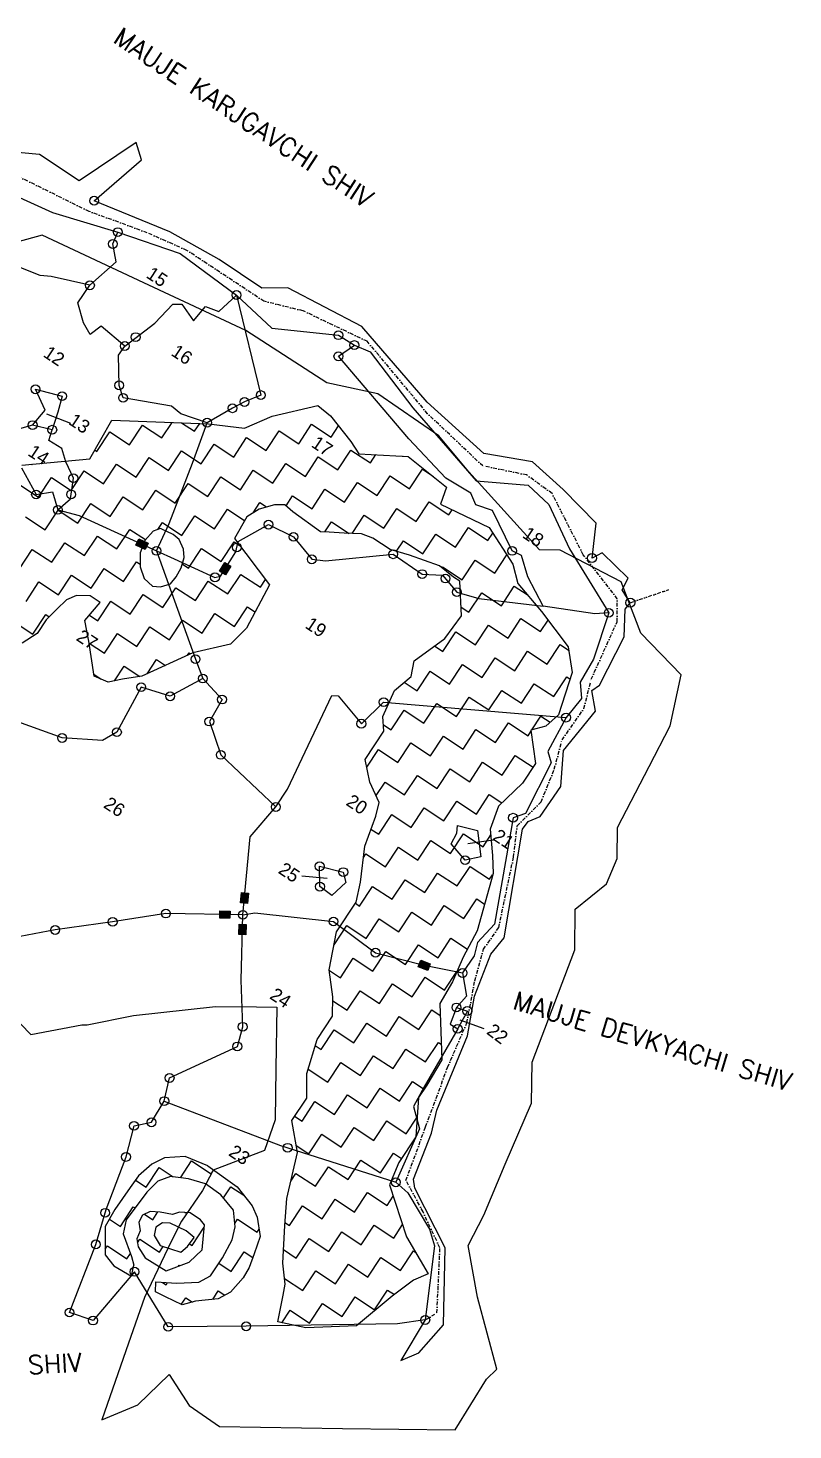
# Model space of a CAD drawing. Header units: metres. Extents: x 301361 to 304244, y 1956232 to 1958987.
# Drawn here: x 303224 to 304244, y 1956232 to 1958099 of the extents above; entities that cross this region are included whole.
import ezdxf

# ---------------------------------------------------------------- set-up
doc = ezdxf.new("R2010")
doc.units = ezdxf.units.M
doc.linetypes.add('DASHDOT', pattern=[1, 0.5, -0.25, 0, -0.25])
doc.linetypes.add('DIVIDE', pattern=[1.25, 0.5, -0.25, 0, -0.25, 0, -0.25])
for name, color, linetype in [('OFF', 1, 'Continuous'), ('POLY_HATCH', 12, 'Continuous'), ('POLY_PARCEL', 6, 'Continuous'), ('POLY_WATER', 4, 'Continuous'), ('TEXT_MAPOUT', 7, 'Continuous'), ('TEXT_PARCEL', 7, 'Continuous'), ('V_BOUND_LINE', 7, 'Continuous'), ('V_BOUND_STREAM_LINE', 7, 'DASHDOT'), ('V_DIVIDE_LINE', 7, 'DIVIDE'), ('VILLAGE BOUNDRY', 15, 'Continuous')]:
    doc.layers.add(name, color=color, linetype=linetype)
doc.styles.get("Standard").update_dxf_attribs({"font": 'simplex.shx'})
doc.styles.add('TEXT_MAP', font='')
doc.styles.get('TEXT_MAP').set_extended_font_data('Kruti Dev 050')
doc.dimstyles.get("Standard").update_dxf_attribs({"dimtxt": 0.18, "dimasz": 0.18, "dimexe": 0.18, "dimexo": 0.0625, "dimgap": 0.09, "dimtad": 0, "dimtih": 1, "dimtoh": 1, "dimdec": 4, "dimzin": 0, "dimdsep": 46, "dimtxsty": 'Standard', "dimcen": 0.09, "dimadec": 0, "dimazin": 0, "dimtfac": 1, "dimtdec": 4, "dimtofl": 0, "dimtmove": 0, "dimatfit": 3, "dimfxl": 1, "dimtolj": 1, "dimtzin": 0, "dimarcsym": 0})

msp = doc.modelspace()

# ---------------------------------------------------------------- hatches: boundary and pattern name
for points in [[(303380.5, 1957404.6), (303384.5, 1957413.2), (303372, 1957418.9), (303368.1, 1957410.3)], [(303479.4, 1957375.8), (303487.4, 1957370.8), (303494.7, 1957382.4), (303486.7, 1957387.5)], [(303507.4, 1956934), (303516.9, 1956933.1), (303518.2, 1956946.7), (303508.7, 1956947.6)], [(303480, 1956923.2), (303479.8, 1956913.7), (303493.5, 1956913.5), (303493.7, 1956923)], [(303505.3, 1956891.6), (303514.8, 1956891.4), (303515.1, 1956905.1), (303505.6, 1956905.4)], [(303757.3, 1956843.9), (303760.5, 1956852.8), (303747.7, 1956857.6), (303744.4, 1956848.7)]]:
    msp.add_hatch(color=256).paths.add_polyline_path(points)

# ---------------------------------------------------------------- linework, layer by layer
for points in [[(303372, 1957418.9), (303384.5, 1957413.2), (303380.5, 1957404.6), (303368.1, 1957410.3)], [(303494.7, 1957382.4), (303487.4, 1957370.8), (303479.4, 1957375.8), (303486.7, 1957387.5)], [(303518.2, 1956946.7), (303516.9, 1956933.1), (303507.4, 1956934), (303508.7, 1956947.6)], [(303493.5, 1956913.5), (303479.8, 1956913.7), (303480, 1956923.2), (303493.7, 1956923)], [(303515.1, 1956905.1), (303514.8, 1956891.4), (303505.3, 1956891.6), (303505.6, 1956905.4)], [(303747.7, 1956857.6), (303760.5, 1956852.8), (303757.3, 1956843.9), (303744.4, 1956848.7)]]:
    msp.add_lwpolyline(points, close=True)
for centre in [(303312.5, 1957869.3), (303344, 1957827.5), (303337.3, 1957811.7), (303306.8, 1957756.6), (303502.2, 1957743.7), (303367.7, 1957687.6), (303638, 1957690.1), (303353.3, 1957675.7), (303638, 1957662), (303659.3, 1957677), (303345.7, 1957623.3), (303234.3, 1957618.1), (303269.7, 1957608.9), (303351, 1957606.7), (303534.6, 1957610.4), (303496.9, 1957592.8), (303512.8, 1957601.2), (303230.4, 1957570.4), (303463, 1957573.6), (303256.6, 1957564.2), (303284.7, 1957499.7), (303235, 1957477.9), (303281.7, 1957478), (303264.1, 1957457.4), (303544.8, 1957437.8), (303578.1, 1957421.5), (303395.6, 1957402.8), (303502.6, 1957407.4), (303711.1, 1957398.3), (303869.6, 1957402.8), (303602.5, 1957391.6), (303976.1, 1957393.3), (303473.5, 1957367.5), (303749.8, 1957371.9), (303780.7, 1957365.9), (303795.9, 1957347.9), (304027.1, 1957333.8), (303998.4, 1957320.3), (303447.6, 1957258.5), (303457.3, 1957232.7), (303375.2, 1957221.2), (303413.7, 1957209.1), (303482.9, 1957204.7), (303698.3, 1957201.3), (303466, 1957175.4), (303941.4, 1957180.7), (303342.8, 1957161.3), (303668.6, 1957172.6), (303269.7, 1957153.6), (303481.2, 1957131), (303554.6, 1957061.6), (303870.8, 1957047.3), (303806.9, 1956990.7), (303613, 1956982.6), (303644.5, 1956974.9), (303613.4, 1956955.5), (303408.1, 1956919.6), (303510.7, 1956918), (303260.5, 1956897.8), (303337.1, 1956908.6), (303631.4, 1956909), (303687.4, 1956867.5), (303803.5, 1956840.5), (303795.3, 1956794.6), (303809.9, 1956789.8), (303510.4, 1956768.8), (303797, 1956766), (303503.3, 1956742.6), (303413, 1956700.6), (303405.9, 1956669.8), (303365.6, 1956636.9), (303388.8, 1956641.5), (303354.9, 1956595.4), (303570.4, 1956607.6), (303714.5, 1956561.6), (303327.1, 1956521), (303314.6, 1956478.9), (303366.2, 1956442.5), (303279.5, 1956388.1), (303310.9, 1956377.4), (303753.8, 1956378.2), (303411.2, 1956369), (303515, 1956369.8)]:
    msp.add_circle(centre, 5.87)
at = {"layer": 'OFF'}
for p, q in [((303375.5, 1957923.7), (303368.5, 1957946.7)), ((303721.3, 1956324.2), (303745.2, 1956334.6))]:
    msp.add_line(p, q, dxfattribs=at)
at = {"layer": 'POLY_HATCH', "ltscale": 10}
for p, q in [((303549.5, 1957582.5), (303610.6, 1957596.4)), ((303610.6, 1957596.4), (303627.6, 1957582.8)), ((303306.6, 1957525.6), (303335.8, 1957577.1)), ((303335.8, 1957577.1), (303464.8, 1957572.2)), ((303464.8, 1957572.2), (303512.9, 1957566.4)), ((303512.9, 1957566.4), (303549.5, 1957582.5)), ((303627.6, 1957582.8), (303654.6, 1957548.5)), ((303654.6, 1957548.5), (303665.1, 1957532.2)), ((303215.9, 1957516.9), (303306.6, 1957525.6)), ((303665.1, 1957532.2), (303731.2, 1957528.7)), ((303731.2, 1957528.7), (303782.3, 1957487.9)), ((303782.3, 1957487.9), (303774.2, 1957464.9)), ((303552.6, 1957464.1), (303532.4, 1957458.6)), ((303566.8, 1957464.2), (303552.6, 1957464.1)), ((303577.3, 1957455), (303566.8, 1957464.2)), ((303774.2, 1957464.9), (303838.9, 1957434.1)), ((303516.1, 1957448.1), (303499.3, 1957419.1)), ((303532.4, 1957458.6), (303516.1, 1957448.1)), ((303614, 1957428.4), (303577.3, 1957455)), ((303625.5, 1957427.9), (303614, 1957428.4)), ((303645.8, 1957426.3), (303625.5, 1957427.9)), ((303668.7, 1957425.3), (303645.8, 1957426.3)), ((303684, 1957419.9), (303668.7, 1957425.3)), ((303838.9, 1957434.1), (303870.3, 1957385.1)), ((303499.3, 1957419.1), (303546.1, 1957357.6)), ((303707.1, 1957404.8), (303684, 1957419.9)), ((303732.8, 1957397.2), (303707.1, 1957404.8)), ((303772.8, 1957382.7), (303732.8, 1957397.2)), ((303870.3, 1957385.1), (303877, 1957359.4)), ((303791.5, 1957368), (303772.8, 1957382.7)), ((303799.7, 1957362.6), (303791.5, 1957368)), ((303546.1, 1957357.6), (303515.3, 1957300)), ((303802.1, 1957316.1), (303799.7, 1957362.6)), ((303877, 1957359.4), (303908.9, 1957321.9)), ((303275.7, 1957337.7), (303262.6, 1957325.1)), ((303288.7, 1957343.2), (303275.7, 1957337.7)), ((303307.3, 1957342.8), (303288.7, 1957343.2)), ((303299.9, 1957309.9), (303320.5, 1957334.1)), ((303320.5, 1957334.1), (303307.3, 1957342.8)), ((303248.5, 1957310.8), (303236.5, 1957292.7)), ((303262.6, 1957325.1), (303248.5, 1957310.8)), ((303305.5, 1957282.7), (303299.9, 1957309.9)), ((303779.9, 1957286), (303802.1, 1957316.1)), ((303908.9, 1957321.9), (303944.1, 1957275)), ((303236.5, 1957292.7), (303216.4, 1957280)), ((303515.3, 1957300), (303494.1, 1957278.6)), ((303312.3, 1957235.7), (303305.5, 1957282.7)), ((303494.1, 1957278.6), (303443.8, 1957266.9)), ((303739, 1957256.3), (303779.9, 1957286)), ((303944.1, 1957275), (303949.8, 1957240.6)), ((303443.8, 1957266.9), (303376.2, 1957236)), ((303734.8, 1957235.5), (303739, 1957256.3)), ((303330.9, 1957228.1), (303312.3, 1957235.7)), ((303376.2, 1957236), (303350, 1957232)), ((303713, 1957216.8), (303734.8, 1957235.5)), ((303949.8, 1957240.6), (303931.5, 1957184.3)), ((303350, 1957232), (303330.9, 1957228.1)), ((303697.3, 1957182.3), (303713, 1957216.8)), ((303698.5, 1957162.7), (303697.3, 1957182.3)), ((303931.5, 1957184.3), (303914.6, 1957169.4)), ((303673.6, 1957124.8), (303698.5, 1957162.7)), ((303914.6, 1957169.4), (303894.4, 1957163.9)), ((303894.4, 1957163.9), (303900.7, 1957119.6)), ((303679.8, 1957094.8), (303673.6, 1957124.8)), ((303900.7, 1957119.6), (303883.3, 1957093.3)), ((303692.5, 1957067.5), (303679.8, 1957094.8)), ((303883.3, 1957093.3), (303851.2, 1957062.6)), ((303687.7, 1957049.5), (303692.5, 1957067.5)), ((303673.1, 1957009.5), (303687.7, 1957049.5)), ((303851.2, 1957062.6), (303840.5, 1957031.9)), ((303840.5, 1957031.9), (303843.4, 1956997)), ((303667.4, 1956961.4), (303673.1, 1957009.5)), ((303843.4, 1956997), (303844.1, 1956972.9)), ((303661.5, 1956934.6), (303667.4, 1956961.4)), ((303844.1, 1956972.9), (303822.9, 1956896.6)), ((303635.5, 1956895.2), (303661.5, 1956934.6)), ((303625.9, 1956844.8), (303635.5, 1956895.2)), ((303822.9, 1956896.6), (303804.5, 1956861.5)), ((303630.5, 1956808.8), (303625.9, 1956844.8)), ((303804.5, 1956861.5), (303790, 1956828.7)), ((303790, 1956828.7), (303773.2, 1956799.6)), ((303630.1, 1956783.1), (303630.5, 1956808.8)), ((303773.2, 1956799.6), (303775.8, 1956724.8)), ((303609.5, 1956751.9), (303630.1, 1956783.1)), ((303596, 1956706.4), (303609.5, 1956751.9)), ((303775.8, 1956724.8), (303755.7, 1956690.8)), ((303595.7, 1956673.7), (303596, 1956706.4)), ((303755.7, 1956690.8), (303744.9, 1956674.4)), ((303576.1, 1956644.1), (303595.7, 1956673.7)), ((303744.9, 1956674.4), (303741.3, 1956622.4)), ((303583.5, 1956601.5), (303576.1, 1956644.1)), ((303741.3, 1956622.4), (303718.6, 1956587.9)), ((303569.1, 1956540.2), (303583.5, 1956601.5)), ((303389.3, 1956585.8), (303371.7, 1956570.3)), ((303406.4, 1956594.4), (303389.3, 1956585.8)), ((303433.7, 1956596.2), (303406.4, 1956594.4)), ((303464, 1956583.5), (303433.7, 1956596.2)), ((303464, 1956583.5), (303503.1, 1956555.6)), ((303718.6, 1956587.9), (303706.1, 1956558.3)), ((303371.7, 1956570.3), (303360.4, 1956554.7)), ((303397.2, 1956562.9), (303382.5, 1956548.6)), ((303414.1, 1956569.5), (303397.2, 1956562.9)), ((303438, 1956566.2), (303414.1, 1956569.5)), ((303460.8, 1956559.6), (303438, 1956566.2)), ((303360.4, 1956554.7), (303340, 1956525.4)), ((303382.5, 1956548.6), (303354.9, 1956511.4)), ((303481.4, 1956544.9), (303460.8, 1956559.6)), ((303498.2, 1956524.4), (303481.4, 1956544.9)), ((303503.1, 1956555.6), (303522.9, 1956530.1)), ((303706.1, 1956558.3), (303728.9, 1956489)), ((303522.9, 1956530.1), (303529.7, 1956515.2)), ((303566.5, 1956504.1), (303569.1, 1956540.2)), ((303340, 1956525.4), (303327.1, 1956502.6)), ((303354.9, 1956511.4), (303351.1, 1956493)), ((303376.8, 1956517.8), (303371.8, 1956508.6)), ((303371.8, 1956508.6), (303373.6, 1956497)), ((303387.2, 1956522.5), (303376.8, 1956517.8)), ((303400.5, 1956522), (303387.2, 1956522.5)), ((303403.5, 1956507.5), (303394.6, 1956501.9)), ((303417, 1956518.5), (303400.5, 1956522)), ((303413.7, 1956507.1), (303403.5, 1956507.5)), ((303435.2, 1956497.1), (303413.7, 1956507.1)), ((303426.4, 1956521.7), (303417, 1956518.5)), ((303440.4, 1956520.8), (303426.4, 1956521.7)), ((303454.3, 1956511.7), (303440.4, 1956520.8)), ((303459.4, 1956505.1), (303454.3, 1956511.7)), ((303500.3, 1956502.2), (303498.2, 1956524.4)), ((303529.7, 1956515.2), (303533.7, 1956489.5)), ((303327.1, 1956502.6), (303327.3, 1956464.9)), ((303351.1, 1956493), (303362.4, 1956462.6)), ((303373.6, 1956497), (303369.5, 1956486.1)), ((303394.6, 1956501.9), (303392.5, 1956490.8)), ((303392.5, 1956490.8), (303400.3, 1956477.3)), ((303445.9, 1956487.9), (303435.2, 1956497.1)), ((303456.2, 1956471.8), (303459.4, 1956505.1)), ((303496.3, 1956485), (303500.3, 1956502.2)), ((303533.7, 1956489.5), (303525.9, 1956466.5)), ((303564, 1956453.8), (303566.5, 1956504.1)), ((303728.9, 1956489), (303757.6, 1956439.5)), ((303369.5, 1956486.1), (303371, 1956475.7)), ((303371, 1956475.7), (303380.3, 1956461.2)), ((303400.3, 1956477.3), (303427.9, 1956468.5)), ((303427.9, 1956468.5), (303437, 1956476)), ((303437, 1956476), (303445.9, 1956487.9)), ((303438.9, 1956455), (303456.2, 1956471.8)), ((303445.9, 1956487.9), (303445.9, 1956487.9)), ((303483.6, 1956461), (303496.3, 1956485)), ((303327.3, 1956464.9), (303338.5, 1956450.2)), ((303362, 1956436.7), (303365.3, 1956451.3)), ((303362.4, 1956462.6), (303365.3, 1956451.3)), ((303380.3, 1956461.2), (303408.4, 1956443.7)), ((303380.3, 1956461.2), (303380.3, 1956461.2)), ((303408.4, 1956443.7), (303438.9, 1956455)), ((303467.7, 1956437), (303483.6, 1956461)), ((303525.9, 1956466.5), (303518.9, 1956448.1)), ((303566.9, 1956426), (303564, 1956453.8)), ((303338.5, 1956450.2), (303362, 1956436.7)), ((303451.8, 1956428.7), (303467.7, 1956437)), ((303511, 1956434.5), (303494.2, 1956415.4)), ((303518.9, 1956448.1), (303511, 1956434.5)), ((303757.6, 1956439.5), (303738, 1956431.2)), ((303394.1, 1956415.6), (303394.5, 1956428.9)), ((303407.4, 1956408.9), (303394.1, 1956415.6)), ((303394.5, 1956428.9), (303422.6, 1956427.1)), ((303422.6, 1956427.1), (303451.8, 1956428.7)), ((303494.2, 1956415.4), (303477.8, 1956406.3)), ((303564.3, 1956411.2), (303566.9, 1956426)), ((303738, 1956431.2), (303709.7, 1956409.7)), ((303429.7, 1956398.4), (303407.4, 1956408.9)), ((303447.6, 1956403.3), (303429.7, 1956398.4)), ((303477.8, 1956406.3), (303447.6, 1956403.3)), ((303557.4, 1956375.7), (303564.3, 1956411.2)), ((303709.7, 1956409.7), (303662.3, 1956370.2)), ((303594.6, 1956367.7), (303557.4, 1956375.7)), ((303662.3, 1956370.2), (303594.6, 1956367.7))]:
    msp.add_line(p, q, dxfattribs=at)
at = {"layer": 'POLY_HATCH', "linetype": 'Continuous'}
for p, q in [((303402.8, 1957553.2), (303416.6, 1957574)), ((303428.7, 1957573.6), (303446.2, 1957562.1)), ((303446.2, 1957562.1), (303453.1, 1957572.7)), ((303585.1, 1957545.4), (303602.3, 1957571.5)), ((303602.3, 1957571.5), (303628.4, 1957554.3)), ((303316.1, 1957535.4), (303333.4, 1957561.5)), ((303333.4, 1957561.5), (303359.5, 1957544.3)), ((303359.5, 1957544.3), (303376.7, 1957570.4)), ((303376.7, 1957570.4), (303402.8, 1957553.2)), ((303498.4, 1957527.6), (303515.6, 1957553.8)), ((303515.6, 1957553.8), (303541.7, 1957536.5)), ((303541.7, 1957536.5), (303559, 1957562.7)), ((303559, 1957562.7), (303585.1, 1957545.4)), ((303628.4, 1957554.3), (303638.3, 1957569.3)), ((303313.2, 1957537.3), (303316.1, 1957535.4)), ((303411.7, 1957509.8), (303428.9, 1957536)), ((303428.9, 1957536), (303455.1, 1957518.7)), ((303455.1, 1957518.7), (303472.3, 1957544.9)), ((303472.3, 1957544.9), (303498.4, 1957527.6)), ((303637.3, 1957511), (303654.5, 1957537.1)), ((303654.5, 1957537.1), (303680.7, 1957519.9)), ((303228.6, 1957518.2), (303229.4, 1957517.6)), ((303229.4, 1957517.6), (303229.9, 1957518.3)), ((303325, 1957492.1), (303342.2, 1957518.2)), ((303342.2, 1957518.2), (303368.4, 1957501)), ((303368.4, 1957501), (303385.6, 1957527.1)), ((303385.6, 1957527.1), (303411.7, 1957509.8)), ((303550.6, 1957493.2), (303567.9, 1957519.3)), ((303567.9, 1957519.3), (303594, 1957502.1)), ((303594, 1957502.1), (303611.2, 1957528.2)), ((303611.2, 1957528.2), (303637.3, 1957511)), ((303680.7, 1957519.9), (303688, 1957531)), ((303723.6, 1957529.1), (303724, 1957528.8)), ((303724, 1957528.8), (303724.2, 1957529)), ((303238.3, 1957474.3), (303255.6, 1957500.4)), ((303255.6, 1957500.4), (303281.7, 1957483.2)), ((303281.7, 1957483.2), (303298.9, 1957509.3)), ((303298.9, 1957509.3), (303325, 1957492.1)), ((303463.9, 1957475.4), (303481.2, 1957501.5)), ((303481.2, 1957501.5), (303507.3, 1957484.3)), ((303507.3, 1957484.3), (303524.5, 1957510.4)), ((303524.5, 1957510.4), (303550.6, 1957493.2)), ((303689.6, 1957476.5), (303706.8, 1957502.7)), ((303706.8, 1957502.7), (303732.9, 1957485.4)), ((303732.9, 1957485.4), (303750.1, 1957511.5)), ((303750.1, 1957511.5), (303764.8, 1957501.9)), ((303212.2, 1957491.5), (303238.3, 1957474.3)), ((303377.3, 1957457.6), (303394.5, 1957483.7)), ((303394.5, 1957483.7), (303420.6, 1957466.5)), ((303420.6, 1957466.5), (303437.8, 1957492.6)), ((303437.8, 1957492.6), (303463.9, 1957475.4)), ((303602.9, 1957458.7), (303620.1, 1957484.9)), ((303620.1, 1957484.9), (303646.2, 1957467.6)), ((303646.2, 1957467.6), (303663.4, 1957493.8)), ((303663.4, 1957493.8), (303689.6, 1957476.5)), ((303290.6, 1957439.8), (303307.8, 1957465.9)), ((303307.8, 1957465.9), (303333.9, 1957448.7)), ((303333.9, 1957448.7), (303351.1, 1957474.8)), ((303351.1, 1957474.8), (303377.3, 1957457.6)), ((303524.4, 1957453.4), (303533.4, 1957467.1)), ((303533.4, 1957467.1), (303542.2, 1957461.3)), ((303568.2, 1957463), (303576.8, 1957476)), ((303576.8, 1957476), (303602.9, 1957458.7)), ((303698.5, 1957433.2), (303715.7, 1957459.3)), ((303715.7, 1957459.3), (303741.8, 1957442.1)), ((303741.8, 1957442.1), (303759, 1957468.2)), ((303759, 1957468.2), (303785.1, 1957451)), ((303221.1, 1957448.1), (303247.2, 1957430.9)), ((303247.2, 1957430.9), (303264.5, 1957457)), ((303264.5, 1957457), (303290.6, 1957439.8)), ((303429.5, 1957423.2), (303446.7, 1957449.3)), ((303446.7, 1957449.3), (303472.8, 1957432.1)), ((303472.8, 1957432.1), (303490.1, 1957458.2)), ((303490.1, 1957458.2), (303513.1, 1957443)), ((303620.1, 1957428.1), (303629, 1957441.5)), ((303629, 1957441.5), (303652.5, 1957426)), ((303656.2, 1957425.9), (303672.3, 1957450.4)), ((303672.3, 1957450.4), (303698.5, 1957433.2)), ((303785.1, 1957451), (303789.5, 1957457.6)), ((303299.5, 1957396.5), (303316.7, 1957422.6)), ((303316.7, 1957422.6), (303342.8, 1957405.4)), ((303342.8, 1957405.4), (303360, 1957431.5)), ((303360, 1957431.5), (303380.8, 1957417.8)), ((303397.5, 1957431.4), (303403.4, 1957440.4)), ((303403.4, 1957440.4), (303429.5, 1957423.2)), ((303750.7, 1957398.7), (303767.9, 1957424.9)), ((303767.9, 1957424.9), (303794, 1957407.6)), ((303794, 1957407.6), (303811.3, 1957433.8)), ((303811.3, 1957433.8), (303837.4, 1957416.5)), ((303837.4, 1957416.5), (303843.8, 1957426.3)), ((303212.8, 1957378.7), (303230, 1957404.8)), ((303230, 1957404.8), (303256.1, 1957387.6)), ((303256.1, 1957387.6), (303273.4, 1957413.7)), ((303273.4, 1957413.7), (303299.5, 1957396.5)), ((303438.4, 1957379.8), (303455.6, 1957405.9)), ((303455.6, 1957405.9), (303481.7, 1957388.7)), ((303481.7, 1957388.7), (303499, 1957414.8)), ((303499, 1957414.8), (303506.1, 1957410.1)), ((303715.5, 1957402.3), (303724.6, 1957416)), ((303724.6, 1957416), (303750.7, 1957398.7)), ((303351.7, 1957362), (303368.9, 1957388.1)), ((303368.9, 1957388.1), (303373.8, 1957384.9)), ((303429.8, 1957385.5), (303438.4, 1957379.8)), ((303802.9, 1957364.3), (303820.2, 1957390.4)), ((303820.2, 1957390.4), (303846.3, 1957373.2)), ((303846.3, 1957373.2), (303862.3, 1957397.5)), ((303265, 1957344.2), (303282.2, 1957370.4)), ((303282.2, 1957370.4), (303308.4, 1957353.1)), ((303308.4, 1957353.1), (303325.6, 1957379.3)), ((303325.6, 1957379.3), (303351.7, 1957362)), ((303490.6, 1957345.4), (303507.9, 1957371.5)), ((303507.9, 1957371.5), (303534, 1957354.3)), ((303775.9, 1957380.2), (303776.8, 1957381.5)), ((303776.8, 1957381.5), (303802.9, 1957364.3)), ((303221.7, 1957335.3), (303238.9, 1957361.5)), ((303238.9, 1957361.5), (303265, 1957344.2)), ((303404, 1957327.6), (303421.2, 1957353.7)), ((303421.2, 1957353.7), (303447.3, 1957336.5)), ((303447.3, 1957336.5), (303464.5, 1957362.6)), ((303464.5, 1957362.6), (303490.6, 1957345.4)), ((303534, 1957354.3), (303540.8, 1957364.6)), ((303855.2, 1957329.8), (303872.4, 1957356)), ((303872.4, 1957356), (303889.5, 1957344.7)), ((303317.3, 1957309.8), (303334.5, 1957335.9)), ((303334.5, 1957335.9), (303360.6, 1957318.7)), ((303360.6, 1957318.7), (303377.8, 1957344.8)), ((303377.8, 1957344.8), (303404, 1957327.6)), ((303811.8, 1957321), (303829.1, 1957347.1)), ((303829.1, 1957347.1), (303855.2, 1957329.8)), ((303230.6, 1957292), (303247.8, 1957318.1)), ((303247.8, 1957318.1), (303252.6, 1957315)), ((303306, 1957317.2), (303317.3, 1957309.8)), ((303412.8, 1957284.2), (303430.1, 1957310.4)), ((303430.1, 1957310.4), (303456.2, 1957293.1)), ((303456.2, 1957293.1), (303473.4, 1957319.3)), ((303473.4, 1957319.3), (303499.5, 1957302)), ((303499.5, 1957302), (303516.8, 1957328.1)), ((303516.8, 1957328.1), (303526.8, 1957321.5)), ((303801.5, 1957327.8), (303811.8, 1957321)), ((303864.1, 1957286.5), (303881.3, 1957312.6)), ((303881.3, 1957312.6), (303907.4, 1957295.4)), ((303907.4, 1957295.4), (303917.4, 1957310.5)), ((303204.5, 1957309.2), (303230.6, 1957292)), ((303326.2, 1957266.4), (303343.4, 1957292.6)), ((303343.4, 1957292.6), (303369.5, 1957275.3)), ((303369.5, 1957275.3), (303386.7, 1957301.5)), ((303386.7, 1957301.5), (303412.8, 1957284.2)), ((303777.4, 1957268.7), (303794.6, 1957294.8)), ((303794.6, 1957294.8), (303820.7, 1957277.6)), ((303820.7, 1957277.6), (303837.9, 1957303.7)), ((303837.9, 1957303.7), (303864.1, 1957286.5)), ((303305.9, 1957279.8), (303326.2, 1957266.4)), ((303482.3, 1957275.9), (303482.3, 1957275.9)), ((303482.3, 1957275.9), (303482.3, 1957275.9)), ((303766.2, 1957276.1), (303777.4, 1957268.7)), ((303916.3, 1957252.1), (303933.5, 1957278.2)), ((303933.5, 1957278.2), (303944.8, 1957270.7)), ((303383.1, 1957239.1), (303395.6, 1957258.1)), ((303395.6, 1957258.1), (303407.5, 1957250.3)), ((303436.8, 1957263.7), (303439, 1957267)), ((303439, 1957267), (303441, 1957265.6)), ((303829.6, 1957234.3), (303846.8, 1957260.4)), ((303846.8, 1957260.4), (303873, 1957243.2)), ((303873, 1957243.2), (303890.2, 1957269.3)), ((303890.2, 1957269.3), (303916.3, 1957252.1)), ((303311.9, 1957238.4), (303321.9, 1957231.8)), ((303339.5, 1957229.9), (303352.3, 1957249.2)), ((303352.3, 1957249.2), (303373.1, 1957235.5)), ((303742.9, 1957216.5), (303760.2, 1957242.6)), ((303760.2, 1957242.6), (303786.3, 1957225.4)), ((303786.3, 1957225.4), (303803.5, 1957251.5)), ((303803.5, 1957251.5), (303829.6, 1957234.3)), ((303725.8, 1957227.8), (303742.9, 1957216.5)), ((303838.5, 1957190.9), (303855.7, 1957217)), ((303855.7, 1957217), (303881.9, 1957199.8)), ((303881.9, 1957199.8), (303899.1, 1957225.9)), ((303899.1, 1957225.9), (303925.2, 1957208.7)), ((303925.2, 1957208.7), (303942.4, 1957234.8)), ((303942.4, 1957234.8), (303946.9, 1957231.9)), ((303751.8, 1957173.1), (303769.1, 1957199.3)), ((303769.1, 1957199.3), (303795.2, 1957182)), ((303795.2, 1957182), (303812.4, 1957208.1)), ((303812.4, 1957208.1), (303838.5, 1957190.9)), ((303708.5, 1957164.2), (303725.7, 1957190.4)), ((303725.7, 1957190.4), (303751.8, 1957173.1)), ((303895.9, 1957164.3), (303908, 1957182.6)), ((303908, 1957182.6), (303920.3, 1957174.5)), ((303698, 1957171.1), (303708.5, 1957164.2)), ((303804.1, 1957138.7), (303821.3, 1957164.8)), ((303821.3, 1957164.8), (303847.4, 1957147.6)), ((303847.4, 1957147.6), (303864.6, 1957173.7)), ((303864.6, 1957173.7), (303890.8, 1957156.5)), ((303890.8, 1957156.5), (303894.6, 1957162.4)), ((303717.4, 1957120.9), (303734.6, 1957147)), ((303734.6, 1957147), (303760.7, 1957129.8)), ((303760.7, 1957129.8), (303777.9, 1957155.9)), ((303777.9, 1957155.9), (303804.1, 1957138.7)), ((303675.7, 1957114.5), (303691.3, 1957138.1)), ((303691.3, 1957138.1), (303717.4, 1957120.9)), ((303856.3, 1957104.2), (303873.5, 1957130.4)), ((303873.5, 1957130.4), (303897.4, 1957114.6)), ((303769.6, 1957086.4), (303786.8, 1957112.6)), ((303786.8, 1957112.6), (303813, 1957095.3)), ((303813, 1957095.3), (303830.2, 1957121.5)), ((303830.2, 1957121.5), (303856.3, 1957104.2)), ((303688.2, 1957076.7), (303700.2, 1957094.8)), ((303700.2, 1957094.8), (303726.3, 1957077.6)), ((303726.3, 1957077.6), (303743.5, 1957103.7)), ((303743.5, 1957103.7), (303769.6, 1957086.4)), ((303778.5, 1957043.1), (303795.7, 1957069.2)), ((303795.7, 1957069.2), (303821.9, 1957052)), ((303821.9, 1957052), (303839.1, 1957078.1)), ((303839.1, 1957078.1), (303855.9, 1957067)), ((303691.8, 1957025.3), (303709.1, 1957051.4)), ((303709.1, 1957051.4), (303735.2, 1957034.2)), ((303735.2, 1957034.2), (303752.4, 1957060.3)), ((303752.4, 1957060.3), (303778.5, 1957043.1)), ((303681.4, 1957032.2), (303691.8, 1957025.3)), ((303744.1, 1956990.9), (303761.3, 1957017)), ((303761.3, 1957017), (303787.4, 1956999.8)), ((303787.4, 1956999.8), (303804.6, 1957025.9)), ((303804.6, 1957025.9), (303830.8, 1957008.7)), ((303830.8, 1957008.7), (303841.1, 1957024.3)), ((303671.3, 1956994.2), (303674.6, 1956999.2)), ((303674.6, 1956999.2), (303700.7, 1956982)), ((303700.7, 1956982), (303717.9, 1957008.1)), ((303717.9, 1957008.1), (303744.1, 1956990.9)), ((303796.3, 1956956.4), (303813.5, 1956982.5)), ((303813.5, 1956982.5), (303839.6, 1956965.3)), ((303666.3, 1956929.7), (303683.5, 1956955.9)), ((303683.5, 1956955.9), (303709.6, 1956938.6)), ((303709.6, 1956938.6), (303726.8, 1956964.7)), ((303726.8, 1956964.7), (303753, 1956947.5)), ((303753, 1956947.5), (303770.2, 1956973.6)), ((303770.2, 1956973.6), (303796.3, 1956956.4)), ((303839.6, 1956965.3), (303843.6, 1956971.3)), ((303805.2, 1956913.1), (303822.4, 1956939.2)), ((303822.4, 1956939.2), (303832.8, 1956932.3)), ((303660.7, 1956933.4), (303666.3, 1956929.7)), ((303718.5, 1956895.3), (303735.7, 1956921.4)), ((303735.7, 1956921.4), (303761.9, 1956904.2)), ((303761.9, 1956904.2), (303779.1, 1956930.3)), ((303779.1, 1956930.3), (303805.2, 1956913.1)), ((303632.2, 1956878.1), (303649.1, 1956903.6)), ((303649.1, 1956903.6), (303675.2, 1956886.4)), ((303675.2, 1956886.4), (303692.4, 1956912.5)), ((303692.4, 1956912.5), (303718.5, 1956895.3)), ((303770.8, 1956860.8), (303788, 1956887)), ((303788, 1956887), (303810.2, 1956872.3)), ((303684.1, 1956843), (303701.3, 1956869.2)), ((303701.3, 1956869.2), (303727.4, 1956851.9)), ((303727.4, 1956851.9), (303744.6, 1956878.1)), ((303744.6, 1956878.1), (303770.8, 1956860.8)), ((303626, 1956843.8), (303640.7, 1956834.2)), ((303640.7, 1956834.2), (303657.9, 1956860.3)), ((303657.9, 1956860.3), (303684.1, 1956843)), ((303693, 1956799.7), (303710.2, 1956825.8)), ((303710.2, 1956825.8), (303736.3, 1956808.6)), ((303736.3, 1956808.6), (303753.5, 1956834.7)), ((303753.5, 1956834.7), (303779.6, 1956817.5)), ((303779.6, 1956817.5), (303796, 1956842.3)), ((303649.6, 1956790.8), (303666.8, 1956816.9)), ((303666.8, 1956816.9), (303693, 1956799.7)), ((303630.4, 1956803.5), (303649.6, 1956790.8)), ((303745.2, 1956765.3), (303762.4, 1956791.4)), ((303762.4, 1956791.4), (303773.7, 1956783.9)), ((303658.5, 1956747.5), (303675.7, 1956773.6)), ((303675.7, 1956773.6), (303701.9, 1956756.4)), ((303701.9, 1956756.4), (303719.1, 1956782.5)), ((303719.1, 1956782.5), (303745.2, 1956765.3)), ((303615.2, 1956738.6), (303632.4, 1956764.7)), ((303632.4, 1956764.7), (303658.5, 1956747.5)), ((303607.1, 1956743.9), (303615.2, 1956738.6)), ((303710.8, 1956713), (303728, 1956739.1)), ((303728, 1956739.1), (303754.1, 1956721.9)), ((303754.1, 1956721.9), (303771.3, 1956748)), ((303771.3, 1956748), (303775, 1956745.6)), ((303597.7, 1956712.1), (303597.9, 1956712.5)), ((303597.9, 1956712.5), (303624.1, 1956695.2)), ((303624.1, 1956695.2), (303641.3, 1956721.3)), ((303641.3, 1956721.3), (303667.4, 1956704.1)), ((303667.4, 1956704.1), (303684.6, 1956730.2)), ((303684.6, 1956730.2), (303710.8, 1956713)), ((303719.6, 1956669.7), (303736.9, 1956695.8)), ((303736.9, 1956695.8), (303752.3, 1956685.6)), ((303633, 1956651.9), (303650.2, 1956678)), ((303650.2, 1956678), (303676.3, 1956660.8)), ((303676.3, 1956660.8), (303693.5, 1956686.9)), ((303693.5, 1956686.9), (303719.6, 1956669.7)), ((303589.6, 1956643), (303606.8, 1956669.1)), ((303606.8, 1956669.1), (303633, 1956651.9)), ((303579.7, 1956649.5), (303589.6, 1956643)), ((303685.2, 1956617.4), (303702.4, 1956643.6)), ((303702.4, 1956643.6), (303728.5, 1956626.3)), ((303728.5, 1956626.3), (303743.1, 1956648.4)), ((303598.5, 1956599.6), (303615.7, 1956625.8)), ((303615.7, 1956625.8), (303641.9, 1956608.5)), ((303641.9, 1956608.5), (303659.1, 1956634.7)), ((303659.1, 1956634.7), (303685.2, 1956617.4)), ((303581.9, 1956610.6), (303598.5, 1956599.6)), ((303694.1, 1956574.1), (303711.3, 1956600.2)), ((303711.3, 1956600.2), (303722, 1956593.2)), ((303427.5, 1956567.7), (303442.4, 1956590.2)), ((303442.4, 1956590.2), (303468.5, 1956573)), ((303607.4, 1956556.3), (303624.6, 1956582.4)), ((303624.6, 1956582.4), (303650.8, 1956565.2)), ((303650.8, 1956565.2), (303668, 1956591.3)), ((303668, 1956591.3), (303694.1, 1956574.1)), ((303367.6, 1956564.6), (303381.8, 1956555.2)), ((303381.8, 1956555.2), (303399, 1956581.3)), ((303399, 1956581.3), (303417.6, 1956569)), ((303468.5, 1956573), (303471.8, 1956578)), ((303574.5, 1956563.2), (303581.3, 1956573.5)), ((303581.3, 1956573.5), (303607.4, 1956556.3)), ((303484.8, 1956540.8), (303494.6, 1956555.7)), ((303494.6, 1956555.7), (303511.9, 1956544.4)), ((303659.6, 1956521.9), (303676.9, 1956548)), ((303676.9, 1956548), (303703, 1956530.8)), ((303347.4, 1956502.9), (303364.6, 1956529)), ((303364.6, 1956529), (303366.9, 1956527.5)), ((303573, 1956504.1), (303590.2, 1956530.2)), ((303590.2, 1956530.2), (303616.3, 1956513)), ((303616.3, 1956513), (303633.5, 1956539.1)), ((303633.5, 1956539.1), (303659.6, 1956521.9)), ((303703, 1956530.8), (303711.1, 1956543.1)), ((303332.8, 1956512.6), (303347.4, 1956502.9)), ((303379.7, 1956519.1), (303390.7, 1956511.8)), ((303390.7, 1956511.8), (303397.5, 1956522.1)), ((303433.3, 1956521.2), (303434, 1956520.7)), ((303434, 1956520.7), (303434.3, 1956521.2)), ((303499.8, 1956506.9), (303503.5, 1956512.4)), ((303503.5, 1956512.4), (303529.6, 1956495.2)), ((303566.8, 1956508.1), (303573, 1956504.1)), ((303442.9, 1956477.4), (303459.1, 1956501.8)), ((303529.6, 1956495.2), (303532.2, 1956499.1)), ((303625.2, 1956469.6), (303642.4, 1956495.7)), ((303642.4, 1956495.7), (303668.5, 1956478.5)), ((303668.5, 1956478.5), (303685.8, 1956504.6)), ((303685.8, 1956504.6), (303711.9, 1956487.4)), ((303711.9, 1956487.4), (303723.6, 1956505.2)), ((303327.3, 1956472.5), (303330.1, 1956476.8)), ((303330.1, 1956476.8), (303356.2, 1956459.6)), ((303370.3, 1956480.9), (303373.5, 1956485.7)), ((303373.5, 1956485.7), (303399.6, 1956468.5)), ((303399.6, 1956468.5), (303404.5, 1956475.9)), ((303439.7, 1956479.5), (303442.9, 1956477.4)), ((303564.9, 1956471.9), (303581.9, 1956460.7)), ((303581.9, 1956460.7), (303599.1, 1956486.8)), ((303599.1, 1956486.8), (303625.2, 1956469.6)), ((303720.8, 1956444.1), (303738, 1956470.2)), ((303738, 1956470.2), (303741, 1956468.2)), ((303356.2, 1956459.6), (303360.9, 1956466.6)), ((303424.7, 1956449.8), (303425.7, 1956451.3)), ((303425.7, 1956451.3), (303426.8, 1956450.5)), ((303478.8, 1956453.7), (303495.2, 1956442.9)), ((303495.2, 1956442.9), (303512.4, 1956469)), ((303512.4, 1956469), (303524, 1956461.4)), ((303634.1, 1956426.3), (303651.3, 1956452.4)), ((303651.3, 1956452.4), (303677.4, 1956435.2)), ((303677.4, 1956435.2), (303694.7, 1956461.3)), ((303694.7, 1956461.3), (303720.8, 1956444.1)), ((303566.1, 1956433.6), (303590.8, 1956417.4)), ((303590.8, 1956417.4), (303608, 1956443.5)), ((303608, 1956443.5), (303634.1, 1956426.3)), ((303403.7, 1956428.3), (303408.5, 1956425.1)), ((303408.5, 1956425.1), (303410.3, 1956427.9)), ((303470.6, 1956405.6), (303477.9, 1956416.8)), ((303477.9, 1956416.8), (303486.5, 1956411.1)), ((303686.3, 1956391.8), (303703.6, 1956417.9)), ((303703.6, 1956417.9), (303712.6, 1956412)), ((303428.6, 1956398.9), (303434.6, 1956407.9)), ((303434.6, 1956407.9), (303443.4, 1956402.1)), ((303599.6, 1956374), (303616.9, 1956400.2)), ((303616.9, 1956400.2), (303643, 1956382.9)), ((303643, 1956382.9), (303660.2, 1956409)), ((303660.2, 1956409), (303686.3, 1956391.8)), ((303562.5, 1956374.6), (303573.5, 1956391.3)), ((303573.5, 1956391.3), (303599.6, 1956374))]:
    msp.add_line(p, q, dxfattribs=at)
at = {"layer": 'POLY_HATCH'}
for p, q in [((303391.3, 1957429.2), (303379.8, 1957416.8)), ((303401, 1957432.8), (303391.3, 1957429.2)), ((303403.4, 1957431.2), (303401, 1957432.8)), ((303409.5, 1957428.5), (303403.4, 1957431.2)), ((303417.6, 1957424.5), (303409.5, 1957428.5)), ((303425.8, 1957417.8), (303417.6, 1957424.5)), ((303379.8, 1957416.8), (303373.6, 1957400.2)), ((303431.6, 1957405.3), (303425.8, 1957417.8)), ((303432.3, 1957394.2), (303431.6, 1957405.3)), ((303373.6, 1957400.2), (303373.8, 1957381.4)), ((303428.3, 1957380.1), (303432.3, 1957394.2)), ((303373.8, 1957381.4), (303379, 1957366)), ((303379, 1957366), (303390.3, 1957355.9)), ((303414.2, 1957358.8), (303421.9, 1957368.4)), ((303421.9, 1957368.4), (303428.3, 1957380.1)), ((303390.3, 1957355.9), (303401, 1957354.8)), ((303401, 1957354.8), (303414.2, 1957358.8))]:
    msp.add_line(p, q, dxfattribs=at)
at = {"layer": 'POLY_PARCEL'}
for p, q in [((303337.3, 1957811.7), (303344, 1957827.5)), ((303240.5, 1957769.6), (303165.9, 1957799)), ((303341.6, 1957788), (303337.3, 1957811.7)), ((303306.8, 1957756.6), (303341.6, 1957788)), ((303255.2, 1957768.5), (303240.5, 1957769.6)), ((303306.8, 1957756.6), (303255.2, 1957768.5)), ((303290.6, 1957733.4), (303306.8, 1957756.6)), ((303478.6, 1957721.8), (303502.2, 1957743.7)), ((303502.2, 1957743.7), (303534.6, 1957610.4)), ((303298.2, 1957706.8), (303290.6, 1957733.4)), ((303393.2, 1957706.3), (303417.1, 1957731.6)), ((303417.1, 1957731.6), (303429.4, 1957731.4)), ((303429.4, 1957731.4), (303444.9, 1957709.4)), ((303444.9, 1957709.4), (303460.7, 1957728.4)), ((303460.7, 1957728.4), (303478.6, 1957721.8)), ((303307.1, 1957691.1), (303298.2, 1957706.8)), ((303321.7, 1957702.4), (303307.1, 1957691.1)), ((303353.3, 1957675.7), (303321.7, 1957702.4)), ((303353.3, 1957675.7), (303393.2, 1957706.3)), ((303344.8, 1957663.7), (303353.3, 1957675.7)), ((303638, 1957662), (303659.3, 1957677)), ((303345.7, 1957623.3), (303344.8, 1957663.7)), ((303732, 1957552.3), (303638, 1957662)), ((303247.1, 1957590.3), (303234.3, 1957618.1)), ((303234.3, 1957618.1), (303269.7, 1957608.9)), ((303269.7, 1957608.9), (303263.9, 1957587.4)), ((303351, 1957606.7), (303345.7, 1957623.3)), ((303534.6, 1957610.4), (303512.8, 1957601.2)), ((303230.4, 1957570.4), (303247.1, 1957590.3)), ((303415.6, 1957595.5), (303351, 1957606.7)), ((303427.9, 1957585.4), (303415.6, 1957595.5)), ((303496.9, 1957592.8), (303463, 1957573.6)), ((303512.8, 1957601.2), (303496.9, 1957592.8)), ((303263.9, 1957587.4), (303256.6, 1957564.2)), ((303463, 1957573.6), (303427.9, 1957585.4)), ((303443.4, 1957519.7), (303463, 1957573.6)), ((303230.4, 1957570.4), (303212.8, 1957565.2)), ((303256.6, 1957564.2), (303230.4, 1957570.4)), ((303252, 1957549.7), (303256.6, 1957564.2)), ((303269.3, 1957539.1), (303252, 1957549.7)), ((303274.6, 1957521.4), (303269.3, 1957539.1)), ((303781.2, 1957499.6), (303732, 1957552.3)), ((303284.7, 1957499.7), (303274.6, 1957521.4)), ((303412.5, 1957439.5), (303443.4, 1957519.7)), ((303215.6, 1957513.5), (303235, 1957477.9)), ((303280.9, 1957472.1), (303284.7, 1957499.7)), ((303814.7, 1957479.5), (303781.2, 1957499.6)), ((303235, 1957477.9), (303256.9, 1957481.5)), ((303256.9, 1957481.5), (303264.1, 1957457.4)), ((303821.2, 1957464.1), (303814.7, 1957479.5)), ((303264.1, 1957457.4), (303280.9, 1957472.1)), ((303843.4, 1957456.7), (303821.2, 1957464.1)), ((303264.1, 1957457.4), (303292.6, 1957450.1)), ((303292.6, 1957450.1), (303395.6, 1957402.8)), ((303869.6, 1957402.8), (303843.4, 1957456.7)), ((303395.6, 1957402.8), (303412.5, 1957439.5)), ((303504.5, 1957415.4), (303544.8, 1957437.8)), ((303544.8, 1957437.8), (303578.1, 1957421.5)), ((303501.2, 1957401.7), (303504.5, 1957415.4)), ((303578.1, 1957421.5), (303602.5, 1957391.6)), ((303395.6, 1957402.8), (303419.2, 1957392.1)), ((303395.6, 1957402.8), (303447.6, 1957258.5)), ((303419.2, 1957392.1), (303473.5, 1957367.5)), ((303480.8, 1957369.1), (303501.2, 1957401.7)), ((303602.5, 1957391.6), (303620.7, 1957389.5)), ((303620.7, 1957389.5), (303711.1, 1957398.3)), ((303711.1, 1957398.3), (303749.8, 1957371.9)), ((303882.2, 1957396.5), (303869.6, 1957402.8)), ((303890.6, 1957368.1), (303882.2, 1957396.5)), ((303473.5, 1957367.5), (303480.8, 1957369.1)), ((303749.8, 1957371.9), (303776.9, 1957370.3)), ((303776.9, 1957370.3), (303795.9, 1957347.9)), ((303911, 1957329.2), (303890.6, 1957368.1)), ((303795.9, 1957347.9), (303825.3, 1957339.3)), ((303825.3, 1957339.3), (303911, 1957329.2)), ((303980, 1957318.9), (303911, 1957329.2)), ((303998.4, 1957320.3), (303980, 1957318.9)), ((303447.6, 1957258.5), (303457.3, 1957232.7)), ((303375.2, 1957221.2), (303342.8, 1957161.3)), ((303413.7, 1957209.1), (303375.2, 1957221.2)), ((303457.3, 1957232.7), (303413.7, 1957209.1)), ((303457.3, 1957232.7), (303482.9, 1957204.7)), ((303269.7, 1957153.6), (303142.3, 1957199.8)), ((303482.9, 1957204.7), (303466, 1957175.4)), ((303570, 1957085.4), (303629.4, 1957210.2)), ((303629.4, 1957210.2), (303637.9, 1957209.8)), ((303637.9, 1957209.8), (303668.6, 1957172.6)), ((303668.6, 1957172.6), (303698.3, 1957201.3)), ((303698.3, 1957201.3), (303941.4, 1957180.7)), ((303342.8, 1957161.3), (303323.4, 1957150.4)), ((303466, 1957175.4), (303481.2, 1957131)), ((303323.4, 1957150.4), (303269.7, 1957153.6)), ((303481.2, 1957131), (303554.6, 1957061.6)), ((303554.6, 1957061.6), (303570, 1957085.4)), ((303520.6, 1957022), (303554.6, 1957061.6)), ((303796, 1957026.8), (303796.8, 1957036.9)), ((303796.8, 1957036.9), (303823.2, 1957030.1)), ((303823.2, 1957030.1), (303828, 1956995.1)), ((303510.7, 1956918), (303520.6, 1957022)), ((303788.5, 1957012.5), (303796, 1957026.8)), ((303806.9, 1956990.7), (303788.5, 1957012.5)), ((303828, 1956995.1), (303806.9, 1956990.7)), ((303613, 1956982.6), (303644.5, 1956974.9)), ((303613.4, 1956955.5), (303613, 1956982.6)), ((303644.5, 1956974.9), (303647.7, 1956961)), ((303629.2, 1956943.8), (303613.4, 1956955.5)), ((303647.7, 1956961), (303629.2, 1956943.8)), ((303510.7, 1956918), (303526.7, 1956920.6)), ((303526.7, 1956920.6), (303631.4, 1956909)), ((303631.4, 1956909), (303687.4, 1956867.5)), ((303687.4, 1956867.5), (303752.5, 1956850.7)), ((303752.5, 1956850.7), (303803.5, 1956840.5)), ((303795.3, 1956794.6), (303786.9, 1956772.4)), ((303786.9, 1956772.4), (303797, 1956766)), ((303405.9, 1956669.8), (303560.8, 1956610.7)), ((303560.8, 1956610.7), (303714.5, 1956561.6))]:
    msp.add_line(p, q, dxfattribs=at)
at = {"layer": 'POLY_WATER'}
for p, q in [((303368.5, 1957946.7), (303292.4, 1957895.9)), ((303239.7, 1957931), (303196.6, 1957934.8)), ((303292.4, 1957895.9), (303239.7, 1957931)), ((303312.5, 1957869.3), (303375.5, 1957923.7)), ((303165.6, 1957894.9), (303257.1, 1957853.8)), ((303257.1, 1957853.8), (303344, 1957827.5)), ((303413.3, 1957827.8), (303312.5, 1957869.3)), ((303344, 1957827.5), (303426.9, 1957799)), ((303479, 1957791.2), (303413.3, 1957827.8)), ((303426.9, 1957799), (303502.2, 1957743.7)), ((303535.9, 1957752.8), (303479, 1957791.2)), ((303502.2, 1957743.7), (303549.3, 1957699.4)), ((303570.8, 1957753.2), (303535.9, 1957752.8)), ((303669.2, 1957701.7), (303570.8, 1957753.2)), ((303549.3, 1957699.4), (303638, 1957690.1)), ((303638, 1957690.1), (303659.3, 1957677)), ((303756.1, 1957601), (303669.2, 1957701.7)), ((303659.3, 1957677), (303680.3, 1957668.1)), ((303680.3, 1957668.1), (303737.2, 1957593.3)), ((303737.2, 1957593.3), (303821.6, 1957496)), ((303831.7, 1957532.7), (303756.1, 1957601)), ((303896.6, 1957521.6), (303831.7, 1957532.7)), ((303937.7, 1957484.5), (303896.6, 1957521.6)), ((303821.6, 1957496), (303891, 1957490.2)), ((303891, 1957490.2), (303918.7, 1957464.7)), ((303981.4, 1957439.9), (303937.7, 1957484.5)), ((303918.7, 1957464.7), (303946.1, 1957405.7)), ((303976.1, 1957393.3), (303981.4, 1957439.9)), ((303946.1, 1957405.7), (303998.4, 1957320.3)), ((303989.5, 1957400.3), (303976.1, 1957393.3)), ((304024.4, 1957366.5), (303989.5, 1957400.3)), ((304016.2, 1957351), (304024.4, 1957366.5)), ((304027.1, 1957333.8), (304016.2, 1957351)), ((304020.1, 1957325.1), (304027.1, 1957333.8)), ((303998.4, 1957320.3), (303977.9, 1957258.4)), ((304018.8, 1957288.4), (304020.1, 1957325.1)), ((303986, 1957224), (304018.8, 1957288.4)), ((303977.9, 1957258.4), (303960.3, 1957228.1)), ((303960.3, 1957228.1), (303962, 1957206.3)), ((303975.6, 1957217), (303986, 1957224)), ((303980.6, 1957189.2), (303975.6, 1957217)), ((303962, 1957206.3), (303941.4, 1957180.7)), ((303941.4, 1957180.7), (303917.2, 1957135.4)), ((303938.2, 1957137), (303980.6, 1957189.2)), ((303917.2, 1957135.4), (303921.4, 1957120.6)), ((303934.3, 1957088.7), (303938.2, 1957137)), ((303921.4, 1957120.6), (303887.2, 1957053)), ((303907, 1957049.1), (303934.3, 1957088.7)), ((303887.2, 1957053), (303870.8, 1957047.3)), ((303891.1, 1957042.1), (303907, 1957049.1)), ((303870.8, 1957047.3), (303846.1, 1956905.6)), ((303859, 1956887.2), (303883.3, 1957032.2)), ((303883.3, 1957032.2), (303891.1, 1957042.1)), ((303846.1, 1956905.6), (303823.6, 1956881.3)), ((303823.6, 1956881.3), (303819.1, 1956863.3)), ((303841.1, 1956865.6), (303859, 1956887.2)), ((303819.1, 1956863.3), (303803.5, 1956840.5)), ((303819.6, 1956809.7), (303841.1, 1956865.6)), ((303803.5, 1956840.5), (303808.9, 1956809.7)), ((303808.9, 1956809.7), (303795.3, 1956794.6)), ((303810.2, 1956756.7), (303819.6, 1956809.7)), ((303795.3, 1956794.6), (303809.9, 1956789.8)), ((303809.9, 1956789.8), (303798.7, 1956769)), ((303798.7, 1956769), (303797, 1956766)), ((303797, 1956766), (303752.4, 1956688.8)), ((303769.4, 1956657.5), (303810.2, 1956756.7)), ((303752.4, 1956688.8), (303738, 1956662.8)), ((303738, 1956662.8), (303746.1, 1956633)), ((303762.3, 1956627.1), (303769.4, 1956657.5)), ((303746.1, 1956633), (303714.5, 1956561.6)), ((303738, 1956565.6), (303762.3, 1956627.1)), ((303739.7, 1956553.6), (303738, 1956565.6)), ((303714.5, 1956561.6), (303730.4, 1956547.4)), ((303730.4, 1956547.4), (303759.3, 1956499.1)), ((303780.4, 1956474.2), (303739.7, 1956553.6)), ((303759.3, 1956499.1), (303765.9, 1956476.9)), ((303765.9, 1956476.9), (303753.8, 1956378.2)), ((303777.9, 1956371.5), (303780.4, 1956474.2)), ((303753.8, 1956378.2), (303721.3, 1956324.2)), ((303745.2, 1956334.6), (303777.9, 1956371.5))]:
    msp.add_line(p, q, dxfattribs=at)
at = {"layer": 'V_BOUND_LINE'}
for p, q in [((303408.1, 1956919.6), (303337.1, 1956908.6)), ((303510.7, 1956918), (303408.1, 1956919.6)), ((303508.5, 1956831), (303510.7, 1956918)), ((303337.1, 1956908.6), (303260.5, 1956897.8)), ((303260.5, 1956897.8), (303185.2, 1956883.9)), ((303510.4, 1956768.8), (303508.5, 1956831)), ((303503.3, 1956742.6), (303510.4, 1956768.8)), ((303413, 1956700.6), (303503.3, 1956742.6)), ((303405.9, 1956669.8), (303413, 1956700.6)), ((303388.8, 1956641.5), (303405.9, 1956669.8)), ((303365.6, 1956636.9), (303388.8, 1956641.5)), ((303354.9, 1956595.4), (303365.6, 1956636.9)), ((303328.4, 1956525.5), (303354.9, 1956595.4)), ((303314.6, 1956478.9), (303328.4, 1956525.5)), ((303279.5, 1956388.1), (303314.6, 1956478.9)), ((303366.2, 1956442.5), (303310.9, 1956377.4)), ((303411.2, 1956369), (303366.2, 1956442.5)), ((303310.9, 1956377.4), (303279.5, 1956388.1)), ((303753.8, 1956378.2), (303716.8, 1956373)), ((303515, 1956369.8), (303411.2, 1956369)), ((303716.8, 1956373), (303515, 1956369.8))]:
    msp.add_line(p, q, dxfattribs=at)
at = {"layer": 'V_BOUND_STREAM_LINE', "ltscale": 10}
for p, q in [((303305.7, 1957855.1), (303200.2, 1957907)), ((303383.2, 1957826.7), (303305.7, 1957855.1)), ((303436, 1957803.2), (303383.2, 1957826.7)), ((303538.8, 1957735.4), (303436, 1957803.2)), ((303591.1, 1957722.6), (303538.8, 1957735.4)), ((303676.4, 1957682), (303591.1, 1957722.6)), ((303756.9, 1957585.6), (303676.4, 1957682)), ((303830.5, 1957516), (303756.9, 1957585.6)), ((303888.8, 1957504.1), (303830.5, 1957516)), ((303922.9, 1957479.2), (303888.8, 1957504.1)), ((303964.4, 1957397.6), (303922.9, 1957479.2)), ((304009.8, 1957339.1), (303964.4, 1957397.6)), ((304009.5, 1957308.4), (304009.8, 1957339.1)), ((303975, 1957231.7), (304009.5, 1957308.4)), ((303965.3, 1957192.8), (303975, 1957231.7)), ((303936.1, 1957151), (303965.3, 1957192.8)), ((303925.8, 1957112), (303936.1, 1957151)), ((303908.2, 1957068.5), (303925.8, 1957112)), ((303876.4, 1957036.3), (303908.2, 1957068.5)), ((303871.4, 1956994.8), (303876.4, 1957036.3)), ((303851.7, 1956901), (303871.4, 1956994.8)), ((303831.4, 1956872.1), (303851.7, 1956901)), ((303819.7, 1956830.1), (303831.4, 1956872.1)), ((303809.3, 1956774.1), (303819.7, 1956830.1)), ((303783.5, 1956714.7), (303809.3, 1956774.1)), ((303754.2, 1956635.5), (303783.5, 1956714.7)), ((303728.1, 1956564.2), (303754.2, 1956635.5)), ((303750.8, 1956522.1), (303728.1, 1956564.2)), ((303773.3, 1956474.3), (303750.8, 1956522.1)), ((303769.4, 1956387.8), (303773.3, 1956474.3)), ((303753.8, 1956378.2), (303769.4, 1956387.8))]:
    msp.add_line(p, q, dxfattribs=at)
at = {"layer": 'V_DIVIDE_LINE', "ltscale": 10}
msp.add_line((304027.1, 1957333.8), (304078.5, 1957351.3), dxfattribs=at)
at = {"layer": 'VILLAGE BOUNDRY'}
for p, q in [((303243.1, 1957823.3), (303147.2, 1957797.4)), ((303378.7, 1957759.9), (303243.1, 1957823.3)), ((303514.4, 1957696.5), (303378.7, 1957759.9)), ((303622.6, 1957626.7), (303514.4, 1957696.5)), ((303690.6, 1957612.1), (303622.6, 1957626.7)), ((303771.7, 1957556.3), (303690.6, 1957612.1)), ((303812, 1957507.9), (303771.7, 1957556.3)), ((303906.1, 1957404.2), (303812, 1957507.9)), ((303933.4, 1957403.8), (303906.1, 1957404.2)), ((304014.7, 1957361.7), (303933.4, 1957403.8)), ((304041, 1957293), (304014.7, 1957361.7)), ((304094.8, 1957237.6), (304041, 1957293)), ((304080.2, 1957169.6), (304094.8, 1957237.6)), ((304052.1, 1957115.4), (304080.2, 1957169.6)), ((304010, 1957034.1), (304052.1, 1957115.4)), ((304009.4, 1956993.1), (304010, 1957034.1)), ((303995.2, 1956959.2), (304009.4, 1956993.1)), ((303953.8, 1956925.6), (303995.2, 1956959.2)), ((303953, 1956871.1), (303953.8, 1956925.6)), ((303896.2, 1956721.7), (303953, 1956871.1)), ((303364.7, 1956784), (303474.1, 1956796)), ((303474.1, 1956796), (303528.7, 1956795.2)), ((303528.7, 1956795.2), (303556, 1956794.8)), ((303556, 1956794.8), (303554.8, 1956713)), ((303200.9, 1956786.3), (303227.8, 1956758.6)), ((303227.8, 1956758.6), (303296.2, 1956771.3)), ((303296.2, 1956771.3), (303303.1, 1956771.2)), ((303303.1, 1956771.2), (303364.7, 1956784)), ((303554.8, 1956713), (303553.8, 1956644.7)), ((303895.4, 1956667.1), (303896.2, 1956721.7)), ((303860.2, 1956585.7), (303895.4, 1956667.1)), ((303553.8, 1956644.7), (303539.6, 1956604)), ((303539.6, 1956604), (303470.9, 1956577.6)), ((303831.9, 1956517.8), (303860.2, 1956585.7)), ((303470.9, 1956577.6), (303456.9, 1956550.6)), ((303456.9, 1956550.6), (303429, 1956510)), ((303429, 1956510), (303414.9, 1956482.9)), ((303810.8, 1956477.2), (303831.9, 1956517.8)), ((303414.9, 1956482.9), (303379.7, 1956408.3)), ((303823.4, 1956408.7), (303810.8, 1956477.2)), ((303379.7, 1956408.3), (303358.4, 1956347.2)), ((303849.4, 1956312.8), (303823.4, 1956408.7)), ((303358.4, 1956347.2), (303322.8, 1956245.3)), ((303370.8, 1956265.1), (303412.4, 1956305.4)), ((303412.4, 1956305.4), (303439.1, 1956264.1)), ((303835.5, 1956299.3), (303849.4, 1956312.8)), ((303793.6, 1956231.7), (303835.5, 1956299.3)), ((303322.8, 1956245.3), (303370.8, 1956265.1)), ((303439.1, 1956264.1), (303479.6, 1956236.2)), ((303479.6, 1956236.2), (303643.4, 1956233.8)), ((303643.4, 1956233.8), (303793.6, 1956231.7))]:
    msp.add_line(p, q, dxfattribs=at)

# ---------------------------------------------------------------- texts
at = {"layer": 'TEXT_MAPOUT'}
for s, rotation, p in [('MAUJE KARJGAVCHI SHIV', 326.598, (303335.8, 1958081.1)), ('MAUJE DEVKYACHI SHIV', 343.3855, (303868.6, 1956792.9)), ('MAUJE MAHAMAYNAGRCHI SHIV', 3.2353, (302796.8, 1956281.5))]:
    msp.add_text(s, height=24.635, rotation=rotation, dxfattribs=at).set_placement(p)
at = {"layer": 'TEXT_PARCEL', "style": 'TEXT_MAP'}
for s, rotation, p in [('15', 326.598, (303380.5, 1957767.8)), ('12', 326.598, (303243.3, 1957662.4)), ('16', 326.598, (303413.7, 1957664.2)), ('13', 326.598, (303277.1, 1957572.5)), ('17', 326.598, (303600.6, 1957542.3)), ('14', 326.598, (303222.8, 1957530.8)), ('18', 326.598, (303882, 1957421.5)), ('19', 326.598, (303592.4, 1957301.1)), ('27', 326.598, (303287.3, 1957284.5)), ('26', 326.598, (303323.7, 1957061.7)), ('20', 326.598, (303646.9, 1957065)), ('21', 326.598, (303842.4, 1957018.8)), ('25', 326.598, (303556.6, 1956974.4)), ('24', 326.598, (303545.1, 1956807.2)), ('22', 323.153, (303834.3, 1956760.3)), ('23', 326.598, (303490.4, 1956598.1))]:
    msp.add_text(s, height=17.74, rotation=rotation, dxfattribs=at).set_placement(p)

# ---------------------------------------------------------------- leaders
for points in [[(303281.2, 1957572.6), (303249.5, 1957585)], [(303844.2, 1957017.5), (303810.6, 1957012.5)], [(303589.1, 1956969.9), (303623.1, 1956966.9)], [(303832.2, 1956765.9), (303800.1, 1956777.4)]]:
    msp.add_leader(points, dimstyle='Standard', override={"dimtxt": 2.5, "dimasz": 2.5, "dimexe": 1.25, "dimexo": 0.625, "dimgap": 0.625, "dimtad": 1, "dimtih": 0, "dimtoh": 0, "dimzin": 8, "dimcen": 2.5, "dimtofl": 1})

doc.saveas('drawing.dxf')
